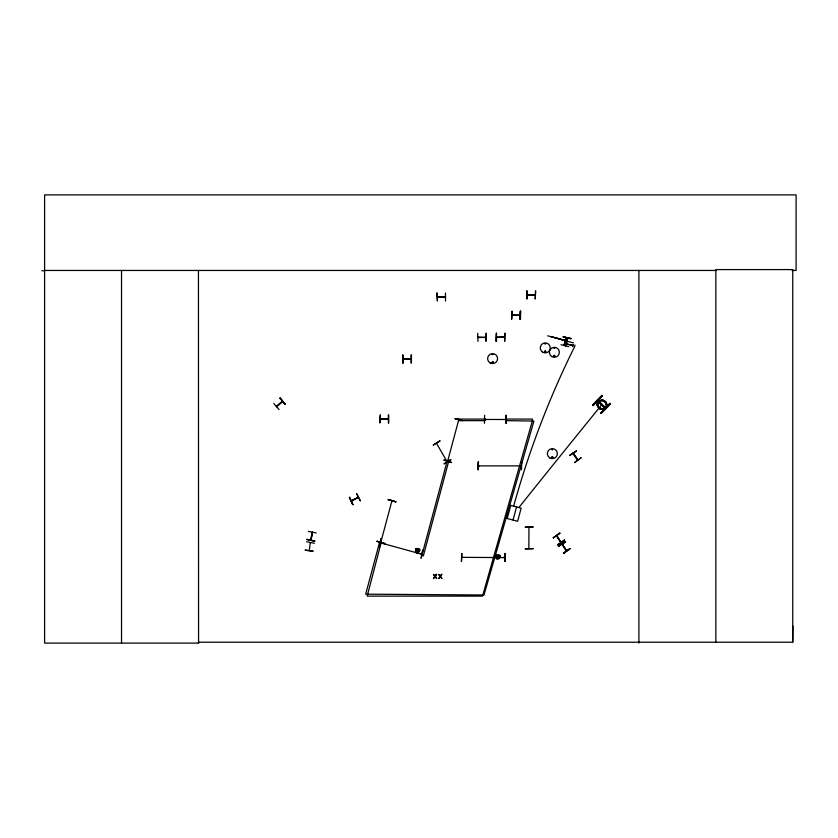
<?xml version="1.0" encoding="UTF-8"?>
<svg xmlns="http://www.w3.org/2000/svg" width="838" height="838" viewBox="0 0 838 838"><rect width="100%" height="100%" fill="white"/><g stroke="black" fill="none" stroke-linecap="round" stroke-linejoin="round"><path stroke-width="1.26" d="M792.182 270.454L796.1 270.454L796.1 194.898L44.603 194.898L44.603 643.102L198.564 643.102L198.459 642.222L792.758 642.222L792.874 626.017M351.237 500.789L352.159 500.695M605.13 409.269L600.113 409.311L597.504 406.294C595.221 400.438 604.942 397.788 606.461 403.612L606.681 405.99L605.675 408.064L602.543 409.426L599.746 408.253L602.543 408.787L605.34 407.561L606.251 405.749L606.021 403.476M597.787 406.158L597.944 402.554M380.829 542.071L381.363 541.641M391.66 501.627L392.194 500.894M392.194 501.072L391.723 501.606M448.225 460.292L447.963 461.13M458.585 420.414L458.732 419.733M598.751 402.02L604.554 407.153M598.311 406.996C606.733 412.128 594.949 407.415 597.295 403.424L599.327 400.428L603.077 399.904L606.377 402.25L607.236 406.137L605.109 409.29M601.401 404.419L601.454 404.67M448.225 460.45L447.984 461.047M492.168 354.453L493.027 354.568L492.22 354.348M493.132 362.498C492.168 360.539 491.937 363.86 493.016 362.592M493.383 362.351C491.361 364.698 492.178 360.047 493.299 362.163M544.815 343.727L545.685 343.842L544.878 343.622M544.532 351.625C546.753 349.121 545.245 354.537 544.637 351.269M553.939 348.126L554.798 348.241L553.991 348.021M553.677 355.836C555.165 358.832 555.112 353.207 553.677 356.213M553.855 355.888C554.808 357.836 555.039 354.516 553.96 355.783M553.049 457.548C551.907 454.552 551.142 459.957 553.132 457.359M597.829 406.084L600.218 408.902M597.662 402.617L601.694 400.281M417.23 551.907L417.303 550.356L418.571 551.414L418.811 550.011L416.989 549.162L416.077 550.252L416.559 551.593L418.571 551.414M417.722 549.1L417.513 550.283L418.392 549.414M497.762 558.223L499.417 557.071L498.264 555.416L496.609 556.579L497.762 558.223L497.971 557.05M498.055 556.6L498.264 555.416M310.699 540.081L312.082 532.214L312.354 532.968M309.295 550.409L310.28 542.615M311.013 540.112L312.49 532.256M313.014 551.163L305.063 550.137L313.003 551.226M314.449 543.286L306.582 541.746M314.7 541.254L306.897 539.389L314.7 541.222M316.209 532.937L308.353 531.397M351.311 500.747L358.36 497.133M351.551 501.03L351.866 500.422M358.434 497.437L351.394 500.988L358.392 497.353M388.287 499.458L395.934 501.878L388.298 499.417M379.195 546.805L381.217 539.054M381.039 541.463L380.85 542.165L391.912 500.904M381.321 541.568L381.143 542.301M459.056 419.817L458.92 420.414M380.955 543.359L367.18 596.122L482.51 596.122L532.423 420.645L532.423 419.084L505.691 419.063M447.712 460.973L458.763 419.712M547.675 335.818L566.457 340.752M551.121 336.74L557.144 338.227M553.771 337.358L566.436 340.825M513.045 520.063L516.554 506.948M563.105 336.866L570.94 338.542M564.362 345.486L566.436 337.756M564.466 345.518L566.519 337.777M567.399 338.018L565.325 345.748L567.504 338.039M567.797 338.123L565.723 345.853L567.829 338.133M566.509 343.999L573.077 345.287M568.761 346.67L560.999 344.701M570.95 338.51L563.115 336.813L570.867 338.824M572.763 346.471L573.276 344.544M574.48 346.932L574.994 345.005M577.497 460.156C565.336 443.051 580.975 463.079 577.11 459.549M556.589 535.838C568.049 553.3 553.939 531.983 557.301 536.278M560.517 541.746L561.135 542.102M566.467 550.922L562.109 544.291L562.853 544.773M282.375 401.161L276.351 406.399L277.315 406.095M281.778 401.57L282.228 401.234M311.045 539.965L312.417 532.36M484.699 419.461L505.974 419.503M545.674 351.866C544.679 349.614 545.109 353.762 545.601 351.29M477.849 337.159L478.896 337.609M484.94 337.379L485.862 336.991M496.536 337.159L497.489 337.505M503.827 337.368L504.549 336.991L496.567 337.484M577.801 459.957L573.391 453.274M562.109 544.229L566.373 550.775M566.771 550.723L566.331 549.969M521.163 465.928L520.608 465.97M512.102 315.119L520.115 315.392M598.447 407.048L597.683 403.644L599.537 400.931L602.931 400.459M604.732 408.776L606.681 405.948M282.49 401.538L276.592 406.671M551.97 456.982L552.493 457.883L552.483 456.899M566.174 342.176L565.66 341.401L566.352 341.59M496.62 337.159L504.382 336.96M527.249 294.746L535.178 295.102M478.529 465.603L479.252 465.53M521.33 465.876L478.529 465.886L479.168 465.959M461.958 557.333L504.759 557.605L503.889 557.658M504.675 557.26L503.952 557.333L504.759 557.333M438.368 297.239C434.398 295.804 457.401 298.108 437.509 297.155M444.549 297.155L445.439 296.872M410.987 359.198L402.973 359.114L410.987 358.832M388.319 419.241L380.473 418.832M416.559 551.593L417.334 550.681M497.102 557.909L497.866 556.998M498.16 556.652L498.924 555.73M421.692 554.19L380.462 542.825M601.757 395.358L592.518 404.995L593.095 405.571L602.396 395.976L601.81 395.41M602.312 395.903L593.032 405.508L602.292 395.882M600.825 413.061L609.959 403.329L610.598 403.947L601.255 413.48L600.668 412.914M600.773 413.008L609.949 403.329M273.806 403.539L279.085 409.573M280.164 397.966L285.119 404.272L280.133 397.987M276.697 406.639L282.626 401.433M601.632 400.386L604.921 401.653M381.028 543.317L380.284 543.139M421.587 554.19L420.98 554.086M417.439 550.723L418.874 550.755M576.376 450.771L569.714 455.212M569.871 455.453L576.565 451.054M573.611 454.091L573.527 453.389M581.038 457.841L574.585 462.607L581.027 457.831M553.269 537.766L559.952 533.356M560.915 542.354L556.788 535.576M557.804 544.637L564.487 540.227M557.961 544.889L564.644 540.479M558.674 545.967L565.587 541.903M558.841 546.219L565.524 541.809L558.653 545.936M566.488 550.796L562.487 544.145M563.366 553.09L570.06 548.681M450.823 459.695L443.983 463.875L450.792 459.653M356.6 493.697L360.256 500.82M504.036 557.291L504.675 557.616M416.14 550.985L417.261 550.576M417.691 550.419L418.811 550.011M496.672 557.312L497.803 556.903M498.222 556.746L499.354 556.338M606.597 405.99L605.822 402.554M478.016 337.117L485.872 337.452L477.964 337.473M521.163 465.97L520.524 465.886M403.141 358.79L403.947 359.198M388.151 419.241L380.305 419.157M437.593 296.788L445.324 296.841M447.146 461.748L436.493 443.26M552.357 449.901L552.577 449.084L552.158 449.807M477.943 341.307L477.66 333.304M485.946 341.139L486.218 333.115L485.998 341.139M504.633 341.139L504.874 333.115L504.748 341.129M484.594 415.271L484.416 423.284M506.288 423.274L506.037 415.271L506.267 423.274M506.005 419.419L505.723 420.645L533.921 421.074L484.008 595.001L365.682 594.163L379.499 542.595L381.007 542.993M527.332 295.06L535.126 295.028L527.186 295.06M526.746 298.894L526.735 290.88M535.199 298.841L535.597 290.828L535.252 298.841M600.207 408.818L604.774 408.787M521.707 461.738L521.466 469.741M461.853 553.468L461.455 561.481L461.738 553.468M505.178 553.468L505.188 561.47M41.9 270.768L44.603 270.758M44.603 270.454L715.841 270.454M436.986 293.007L437.426 301.02L437.017 293.007M445.439 293.007L445.544 301.02M512.186 315.119L520.031 315.119M411.437 354.966L411.395 362.98M402.973 362.98L402.575 354.966M388.319 415.009L388.423 423.022M380.389 418.874L388.319 418.874M420.969 553.656L421.755 553.876M410.201 359.146L410.903 358.832L403.088 359.146M496.609 556.579L497.793 556.778M498.233 556.861L499.417 557.071M416.077 550.252L417.251 550.461M311.223 539.211L310.689 539.902M306.897 539.4L314.763 540.877M459.58 419.419L455.044 418.654L462.806 420.666M455.076 418.55L458.396 419.419M388.204 499.794L395.965 501.763M377.058 541.379L384.831 543.349M380.431 542.846L381.07 542.93M558.244 338.824L573.391 342.878M565.619 341.223L566.436 341.611M565.535 341.548L566.394 341.778M565.472 341.757L566.331 341.988M565.388 342.082L566.247 342.313M564.686 343.161L566.603 343.674M564.634 343.371L572.962 345.727M601.674 400.187L605.067 401.496M604.806 401.664L606.084 403.56M600.071 407.813L599.861 408.368M602.889 400.459L605.843 402.565M496.924 555.908L497.835 556.673M498.191 556.966L499.102 557.741M416.392 549.592L417.303 550.356M598.049 400.459L605.623 407.802M597.934 400.574L605.507 407.917M597.546 400.983L605.12 408.316M597.494 401.035L605.067 408.378M279.871 398.218L285.13 404.262M356.653 493.666L360.35 500.768M349.425 497.374L353.028 504.528M528.862 548.555L528.946 527.238M497.531 555.479L497.94 556.61M498.086 557.04L498.505 558.16M416.989 549.162L417.397 550.283M417.554 550.713L417.963 551.844M496.4 333.304L496.515 341.307M527.029 290.88L527.081 298.883M504.843 553.468L504.895 561.47M478.362 461.738L478.362 469.751M506.089 415.271L506.068 423.284M792.758 642.222L792.758 269.585L715.841 269.585L715.841 642.222M638.912 270.454L638.912 643.102M520.524 311.254L520.524 319.257M520.22 311.254L520.22 319.257M411.102 354.966L411.102 362.98M388.727 415.009L388.727 423.022M198.449 270.454L198.564 643.102M121.531 270.454L121.531 643.102M513.642 506.173A899.719 895.979 -13.2 0 1 574.491 346.901M518.848 507.566A437.101 11.407 -51.1 0 1 601.642 404.838M377.09 541.275L384.726 543.726L377.09 541.275M380.934 538.981L379.3 546.837L380.892 538.97M443.951 460.083L451.588 462.534L443.951 460.083M422.74 550.178L421.147 558.045L422.74 550.178M447.283 460.575L421.86 555.468L423.358 555.866L448.791 460.973L447.283 460.575M510.73 505.387L507.21 518.492L517.633 521.288L521.152 508.184L510.73 505.387M566.111 337.672L564.037 345.403L566.142 337.683M436.158 574.365L435.132 576.031L433.476 574.365L434.786 576.481L433.435 578.597L435.1 576.9L436.776 578.597L435.446 576.45L436.766 574.365L436.158 574.365M441.354 574.365L440.327 576.031L438.672 574.365L439.981 576.481L438.641 578.597L440.296 576.9L441.972 578.597L440.641 576.45L441.961 574.365L441.354 574.365M415.774 548.66C413.48 558.977 426.259 547.162 415.774 548.66M496.306 554.976C494.011 565.294 506.801 553.478 496.306 554.976M559.774 533.083L553.331 537.86L559.774 533.083M564.424 540.143L557.982 544.92L564.424 540.143M569.997 548.586L563.555 553.373L569.997 548.586M439.971 440.914L433.152 445.114L439.96 440.893M349.477 497.353L352.735 504.675L349.477 497.353M496.463 333.294L496.18 341.317L496.463 333.294M478.425 461.738L478.027 469.751L478.404 461.738M533.094 526.976L525.08 527.207L533.094 526.955M533.094 548.681L525.091 548.869L533.094 548.618M512.102 311.254L511.662 319.257L512.049 311.254M520.555 311.254L520.115 319.257L520.555 311.254M380.305 415.009L379.865 423.022L380.253 415.009M485.15 419.084L458.449 419.084L458.449 420.645L485.15 420.645L485.15 419.084M402.963 362.98L402.921 354.966L402.869 362.98M549.854 457.946A4.997 4.997 0 0 0 557.354 453.62A4.997 4.997 0 0 0 549.854 449.294A4.997 4.997 0 0 0 549.854 457.946M551.875 356.611A5.007 5.007 0 0 0 559.375 352.285A5.007 5.007 0 0 0 551.875 347.948A5.007 5.007 0 0 0 551.875 356.611M542.752 352.222A5.007 5.007 0 0 0 550.262 347.885A5.007 5.007 0 0 0 542.752 343.549A5.007 5.007 0 0 0 542.752 352.222M490.115 362.927A4.986 4.986 0 0 0 497.594 358.612A4.986 4.986 0 0 0 490.115 354.296A4.986 4.986 0 0 0 490.115 362.927"/></g></svg>
